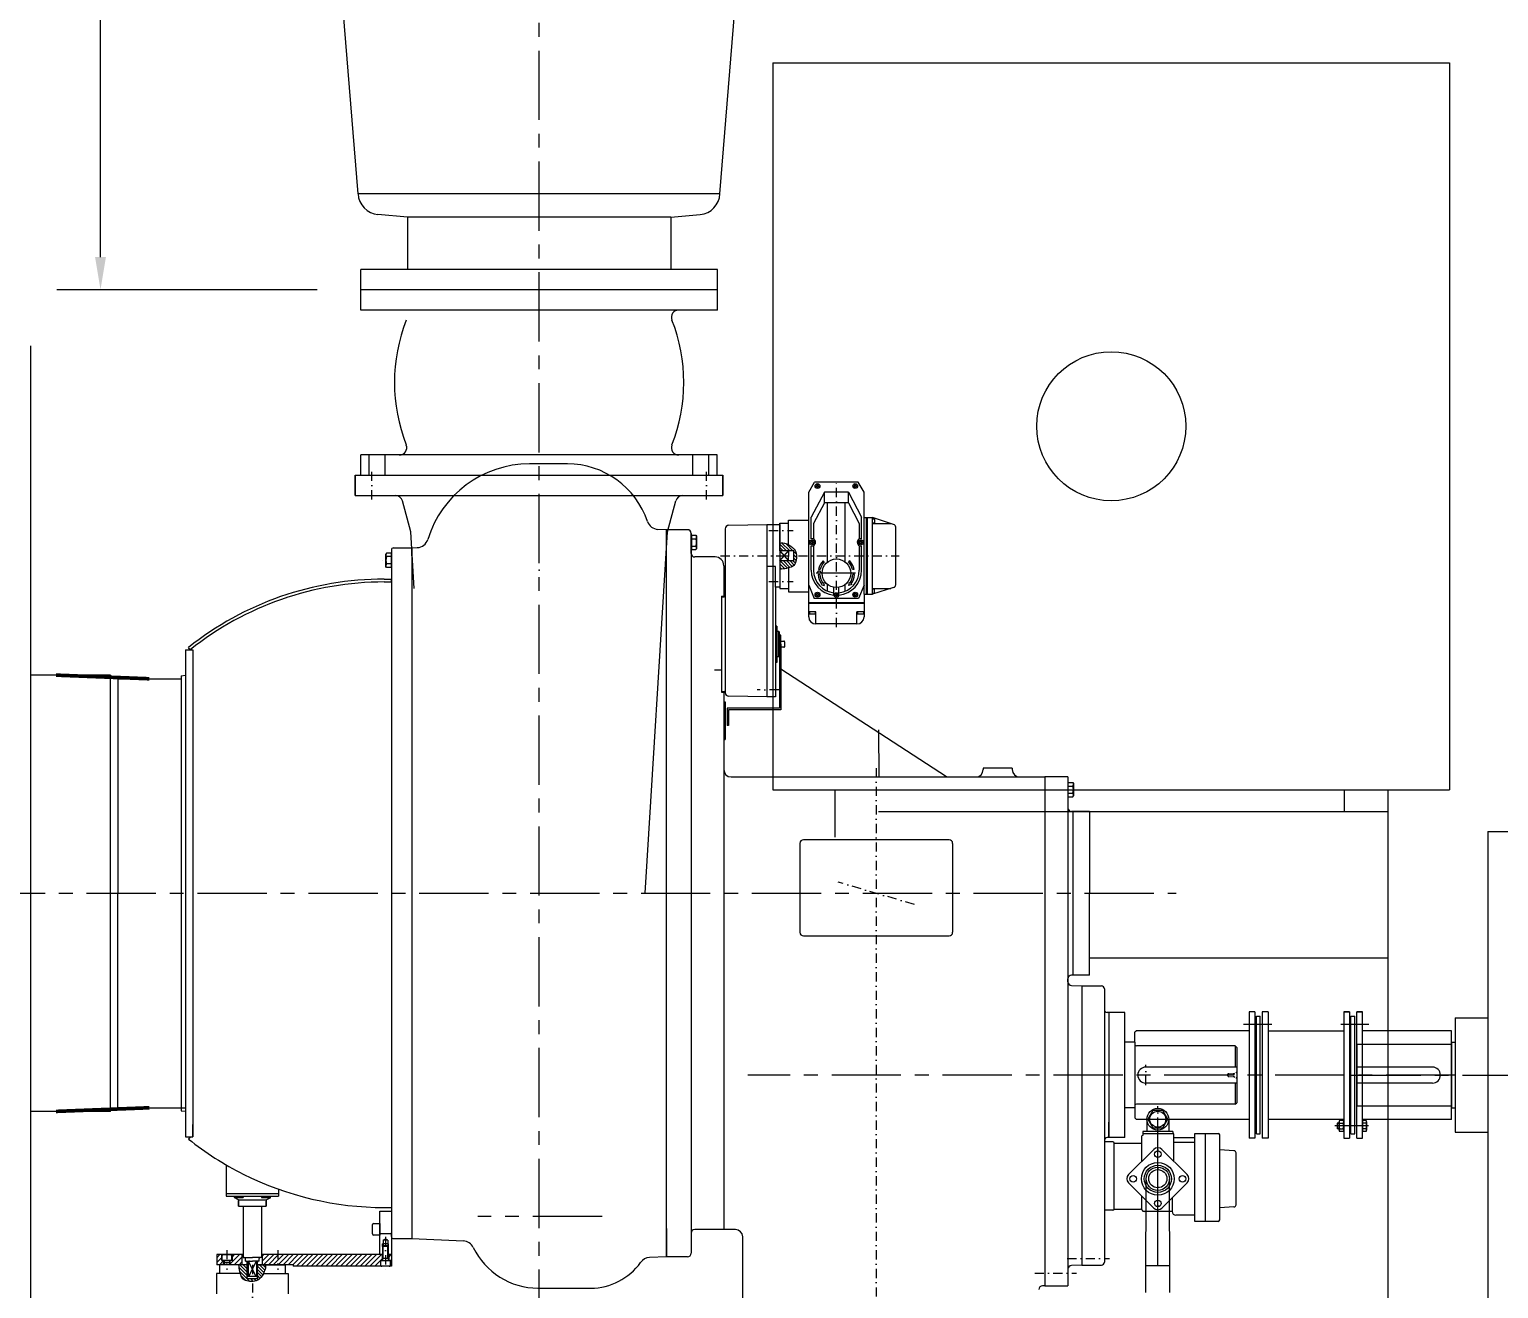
# Model space of a CAD drawing. Header units: inches. Extents: x 0 to 26418, y 0 to 20128.
# Drawn here: x 20084 to 22103, y 10540 to 12272 of the extents above; entities that cross this region are included whole.
import ezdxf

# ---------------------------------------------------------------- set-up
doc = ezdxf.new("R2010")
doc.units = ezdxf.units.IN
doc.header["$MEASUREMENT"] = 0
for name, pattern in [('ACAD_ISO04W100', [30, 24, -3, 0, -3]), ('CENTER', [50.8, 31.75, -6.35, 6.35, -6.35]), ('DASHDOT', [25.4, 12.7, -6.35, 0, -6.35]), ('虚线', [2, 1, -1])]:
    doc.linetypes.add(name, pattern=pattern)
doc.layers.get('Defpoints').update_dxf_attribs({"lineweight": 5})
for name, color, linetype, lineweight in [('CAXA0', 7, 'Continuous', 5), ('CAXA1', 5, 'CENTER', 5), ('CAXA细实线层', 7, 'Continuous', 5), ('EB0_1', 7, 'Continuous', 5), ('白色粗实线', 7, 'Continuous', 5), ('细实线层', 7, 'Continuous', 5)]:
    doc.layers.add(name, color=color, linetype=linetype, lineweight=lineweight)
doc.styles.add('Roman', font='arial.ttf')
doc.styles.get("Standard").update_dxf_attribs({"font": 'arial.ttf'})
doc.dimstyles.new('ISO-25', dxfattribs={"dimscale": 30, "dimtxt": 1.5, "dimasz": 1.5, "dimexe": 2, "dimexo": 2, "dimtad": 1, "dimtih": 1, "dimtoh": 1, "dimdec": 1, "dimlfac": 0.03937, "dimdsep": 46, "dimtxsty": 'Standard', "dimcen": 2.5, "dimclrd": 7, "dimclre": 7, "dimclrt": 7, "dimadec": 0, "dimazin": 0, "dimtfac": 1, "dimtdec": 1, "dimtmove": 0, "dimatfit": 3, "dimfxl": 1, "dimlwd": 5, "dimlwe": 5, "dimarcsym": 0})
pattern_1 = [(135, (-165133.6263, 84998.6637), (-2.24506403, -2.24506403), [])]

# ---------------------------------------------------------------- blocks, each defined once
blk = doc.blocks.new('*D36')
at = {"color": 7, "linetype": 'Continuous', "lineweight": 5, "transparency": 16777216}
for p, q in [((20334.4, 13564.1), (20121.6, 13564.1)), ((20181.6, 13519.1), (20181.6, 12915.4)), ((20181.6, 11959.1), (20181.6, 12712.9)), ((20479.4, 11914.1), (20121.6, 11914.1))]:
    blk.add_line(p, q, dxfattribs=at)
at = {"color": 7, "transparency": 16777216}
for points in [[(20174.1, 13519.1), (20189.1, 13519.1), (20181.6, 13564.1)], [(20174.1, 11959.1), (20189.1, 11959.1), (20181.6, 11914.1)]]:
    blk.add_solid(points, dxfattribs=at)
at = {"layer": 'Defpoints', "color": 0, "transparency": 16777216}
for p in [(20394.4, 13564.1), (20181.6, 11914.1), (20539.4, 11914.1)]:
    blk.add_point(p, dxfattribs=at)
at = {"color": 7, "lineweight": 5, "transparency": 16777216, "insert": (20181.6, 12814.1), "char_height": 165, "attachment_point": 5, "style": 'Roman'}
blk.add_mtext('F', dxfattribs=at)

msp = doc.modelspace()

# ---------------------------------------------------------------- hatches: boundary and pattern name
at = {"lineweight": 5, "ltscale": 2}
h = msp.add_hatch(dxfattribs=at)
h.set_pattern_fill('ANSI31', angle=90, style=0)
h.set_pattern_definition(pattern_1)
edge = h.paths.add_edge_path()
edge.add_line((21115.35, 11555.14), (21115.35, 11565.75))
edge.add_spline(control_points=[(21115.36, 11565.75), (21119.19, 11567.71), (21135.54, 11561.09), (21138.25, 11551.41), (21138.34, 11548.14)], knot_values=[3.6308957, 3.6308957, 3.6308957, 3.6308957, 20.6769473, 29.3984587, 29.3984587, 29.3984587, 29.3984587], degree=3, periodic=0)
edge.add_line((21138.34, 11548.14), (21134.36, 11548.14))
edge.add_line((21134.36, 11548.14), (21134.36, 11555.14))
edge.add_line((21134.36, 11555.14), (21115.35, 11555.14))
edge = h.paths.add_edge_path()
edge.add_line((21127.35, 11541.14), (21134.36, 11541.14))
edge.add_line((21134.36, 11541.14), (21134.36, 11548.14))
edge.add_line((21134.36, 11548.14), (21138.34, 11548.14))
edge.add_spline(control_points=[(21138.34, 11548.14), (21138.4, 11545.55), (21137.43, 11540.08), (21134.61, 11532.35), (21120.76, 11530.2), (21115.36, 11529.58)], knot_values=[29.3984587, 29.3984587, 29.3984587, 29.3984587, 36.2964937, 44.020634, 53.7417348, 53.7417348, 53.7417348, 53.7417348], degree=3, periodic=0)
edge.add_line((21115.35, 11529.58), (21115.35, 11540.59))
edge.add_line((21115.35, 11540.59), (21115.35, 11541.14))
edge.add_line((21115.35, 11541.14), (21127.35, 11541.14))
edge.add_line((21127.35, 11541.14), (21127.35, 11541.14))
at = {"lineweight": 5}
h = msp.add_hatch(dxfattribs=at)
h.set_pattern_fill('ANSI31', scale=1.5, angle=90, style=0)
h.set_pattern_definition([(45, (59846.2498, 2348.765), (3.36759605, -3.36759605), [])])
h.paths.add_polyline_path([(20580.36, 10579.14), (20580.86, 10579.14), (20580.86, 10571.14), (20580.36, 10571.14)], flags=16)
h.paths.add_polyline_path([(20565.86, 10579.14), (20566.36, 10579.14), (20566.36, 10571.14), (20565.86, 10571.14)], flags=16)
h.paths.add_polyline_path([(20359.86, 10579.14), (20362.36, 10579.14), (20362.36, 10587.14), (20376.36, 10587.14), (20376.36, 10573.14), (20359.86, 10573.14)])
h.paths.add_polyline_path([(20425.36, 10587.14), (20568.85, 10587.14), (20568.85, 10579.14), (20565.86, 10579.14), (20565.86, 10571.14), (20446.36, 10571.14), (20446.36, 10573.14), (20425.36, 10573.14)])
h.paths.add_polyline_path([(20404.36, 10587.14), (20425.36, 10587.14), (20425.36, 10573.14), (20404.36, 10573.14)])
h.paths.add_polyline_path([(20577.86, 10587.14), (20581.36, 10587.14), (20581.36, 10571.14), (20580.86, 10571.14), (20580.86, 10579.14), (20577.86, 10579.14)])
h.paths.add_polyline_path([(20341.36, 10573.14), (20341.36, 10587.14), (20348.36, 10587.14), (20348.36, 10579.14), (20350.86, 10579.14), (20350.86, 10573.14)])
at = {"lineweight": 5, "ltscale": 2}
h = msp.add_hatch(dxfattribs=at)
h.set_pattern_fill('ANSI31', angle=90, style=0)
h.set_pattern_definition(pattern_1)
edge = h.paths.add_edge_path()
edge.add_line((20397.36, 10573.14), (20407.97, 10573.14))
edge.add_spline(control_points=[(20407.97, 10573.14), (20409.93, 10569.3), (20403.31, 10552.95), (20393.62, 10550.24), (20390.36, 10550.15)], knot_values=[3.6308957, 3.6308957, 3.6308957, 3.6308957, 20.6769473, 29.3984587, 29.3984587, 29.3984587, 29.3984587], degree=3, periodic=0)
edge.add_line((20390.36, 10550.15), (20390.36, 10554.14))
edge.add_line((20390.36, 10554.14), (20397.36, 10554.14))
edge.add_line((20397.36, 10554.14), (20397.36, 10573.14))
edge = h.paths.add_edge_path()
edge.add_line((20383.36, 10561.14), (20383.36, 10554.14))
edge.add_line((20383.36, 10554.14), (20390.36, 10554.14))
edge.add_line((20390.36, 10554.14), (20390.36, 10550.15))
edge.add_spline(control_points=[(20390.36, 10550.15), (20387.77, 10550.09), (20382.3, 10551.06), (20374.57, 10553.88), (20372.42, 10567.73), (20371.8, 10573.14)], knot_values=[29.3984587, 29.3984587, 29.3984587, 29.3984587, 36.2964937, 44.020634, 53.7417348, 53.7417348, 53.7417348, 53.7417348], degree=3, periodic=0)
edge.add_line((20371.8, 10573.14), (20382.81, 10573.14))
edge.add_line((20382.81, 10573.14), (20383.36, 10573.14))
edge.add_line((20383.36, 10573.14), (20383.36, 10561.14))
edge.add_line((20383.36, 10561.14), (20383.36, 10561.14))

# ---------------------------------------------------------------- linework, layer by layer
at = {"color": 7, "lineweight": 5}
for p, q in [((20535.65, 12046.14), (20425.31, 13414.14)), ((21033.06, 12046.14), (21143.34, 13411.66)), ((21105.88, 12226.44), (22035.88, 12226.44)), ((21105.88, 12226.44), (21105.88, 11226.44)), ((22035.88, 12226.44), (22035.88, 11226.44)), ((21033.05, 12046.14), (20535.65, 12046.14)), ((20603.35, 12014.14), (20563.01, 12017.67)), ((20965.31, 12014.13), (21005.69, 12017.67)), ((20965.35, 12014.14), (20603.35, 12014.14)), ((20603.35, 12014.14), (20603.35, 11942.14)), ((20965.35, 12014.14), (20965.35, 11942.14)), ((20085.36, 11837.14), (20085.35, 11384.15)), ((20550.91, 11659.14), (20550.91, 11687.14)), ((20572.91, 11659.14), (20572.91, 11687.14)), ((20995.8, 11659.12), (20995.8, 11687.12)), ((21017.8, 11659.12), (21017.8, 11687.12)), ((20531.85, 11659.14), (21036.85, 11659.14)), ((20531.85, 11631.14), (20531.85, 11659.14)), ((21036.85, 11631.14), (21036.85, 11659.14)), ((21155.05, 11635.79), (21163.05, 11649.49)), ((21155.05, 11517.84), (21155.05, 11635.79)), ((21176.55, 11635.99), (21158.45, 11601.49)), ((21223.05, 11649.49), (21163.05, 11649.49)), ((21165.15, 11644.69), (21166.65, 11644.69)), ((21165.15, 11644.69), (21165.15, 11643.69)), ((21166.65, 11643.69), (21165.15, 11643.69)), ((21166.65, 11644.69), (21166.65, 11646.19)), ((21166.65, 11646.19), (21167.65, 11646.19)), ((21166.65, 11642.19), (21166.65, 11643.69)), ((21167.65, 11642.19), (21166.65, 11642.19)), ((21167.65, 11646.19), (21167.65, 11644.69)), ((21167.65, 11644.69), (21169.15, 11644.69)), ((21169.15, 11643.69), (21167.65, 11643.69)), ((21167.65, 11643.69), (21167.65, 11642.19)), ((21169.15, 11644.69), (21169.15, 11643.69)), ((21209.55, 11635.99), (21176.55, 11635.99)), ((21176.55, 11620.99), (21176.55, 11635.99)), ((21209.55, 11620.99), (21209.55, 11635.99)), ((21209.55, 11635.99), (21227.65, 11601.49)), ((21216.95, 11643.69), (21216.95, 11644.69)), ((21216.95, 11644.69), (21218.45, 11644.69)), ((21218.45, 11643.69), (21216.95, 11643.69)), ((21218.45, 11644.69), (21218.45, 11646.19)), ((21218.45, 11646.19), (21219.45, 11646.19)), ((21218.45, 11642.19), (21218.45, 11643.69)), ((21219.45, 11642.19), (21218.45, 11642.19)), ((21218.95, 11642.19), (21219.45, 11642.19)), ((21219.45, 11646.19), (21219.45, 11644.69)), ((21219.45, 11644.69), (21220.95, 11644.69)), ((21220.95, 11643.69), (21219.45, 11643.69)), ((21219.45, 11643.69), (21219.45, 11642.19)), ((21220.95, 11644.19), (21220.95, 11644.69)), ((21220.95, 11644.69), (21220.95, 11643.69)), ((21231.05, 11635.79), (21223.05, 11649.49)), ((21231.05, 11600.79), (21231.05, 11635.79)), ((20531.85, 11631.14), (20784.35, 11631.14)), ((20607.93, 11581.14), (20596.52, 11623.72)), ((20784.35, 11631.14), (21036.85, 11631.14)), ((20960.78, 11581.14), (20972.19, 11623.72)), ((21176.55, 11620.99), (21161.6, 11592.49)), ((21209.55, 11620.99), (21176.55, 11620.99)), ((21181.05, 11539.91), (21181.05, 11620.99)), ((21205.05, 11539.91), (21205.05, 11620.99)), ((21209.55, 11620.99), (21224.51, 11592.49)), ((21115.35, 11555.14), (21115.35, 11593.14)), ((21115.35, 11593.14), (21127.35, 11593.14)), ((21127.35, 11597.39), (21155.05, 11597.39)), ((21127.35, 11563.33), (21127.35, 11597.39)), ((21158.45, 11571.7), (21158.45, 11601.49)), ((21161.6, 11592.49), (21161.6, 11571.25)), ((21224.51, 11592.49), (21224.51, 11571.25)), ((21227.65, 11571.7), (21227.65, 11601.49)), ((21231.05, 11600.79), (21242.65, 11600.79)), ((21231.05, 11495.49), (21231.05, 11600.79)), ((21234.65, 11495.49), (21234.65, 11600.79)), ((21235.65, 11495.49), (21235.65, 11600.79)), ((21242.65, 11495.49), (21242.65, 11600.79)), ((21271.77, 11591.52), (21242.65, 11600.79)), ((21242.65, 11599.27), (21245.65, 11599.27)), ((21242.65, 11593.38), (21245.65, 11593.38)), ((21242.65, 11592.79), (21267.8, 11592.79)), ((21245.65, 11599.27), (21245.65, 11593.38)), ((20612.7, 11503.13), (20607.93, 11581.14)), ((20930.38, 11084.14), (20960.78, 11581.14)), ((20988.35, 11584.14), (20959.35, 11584.14)), ((20959.35, 11584.14), (20959.35, 11572.64)), ((20959.35, 10584.14), (20959.35, 11584.14)), ((20993.35, 11551.64), (20993.35, 11579.14)), ((20993.35, 11579.14), (20993.35, 10589.14)), ((20993.35, 11574.87), (20993.95, 11574.87)), ((20993.35, 11574.87), (20993.35, 11558.4)), ((20993.95, 11576.56), (21000.09, 11576.56)), ((20993.95, 11576.56), (20993.95, 11556.71)), ((20993.95, 11571.6), (21000.09, 11571.6)), ((21000.09, 11576.56), (21000.85, 11575.23)), ((21000.85, 11575.23), (21000.85, 11558.04)), ((21274.55, 11508.56), (21274.55, 11587.71)), ((20574.62, 11552.06), (20573.85, 11550.73)), ((20581.35, 11552.06), (20574.62, 11552.06)), ((20581.35, 11556.14), (20581.36, 10617.14)), ((20581.35, 11532.21), (20581.35, 11552.06)), ((20584.35, 11559.14), (20609.35, 11559.14)), ((20609.35, 11559.14), (20617, 11559.47)), ((20609.35, 11548.14), (20609.35, 11559.14)), ((20609.35, 11559.14), (20609.35, 10609.14)), ((20993.35, 11558.4), (20993.95, 11558.4)), ((20993.95, 11561.67), (21000.09, 11561.67)), ((20993.95, 11556.71), (21000.09, 11556.71)), ((21000.09, 11556.71), (21000.85, 11558.04)), ((21134.36, 11555.14), (21115.35, 11555.14)), ((21134.36, 11541.14), (21134.36, 11555.14)), ((21157.35, 11567.29), (21158.85, 11567.29)), ((21157.35, 11567.29), (21157.35, 11566.29)), ((21158.85, 11566.29), (21157.35, 11566.29)), ((21158.45, 11528.59), (21158.45, 11561.87)), ((21158.85, 11567.29), (21158.85, 11568.79)), ((21158.85, 11568.79), (21159.85, 11568.79)), ((21158.85, 11564.79), (21158.85, 11566.29)), ((21159.85, 11564.79), (21158.85, 11564.79)), ((21159.85, 11568.79), (21159.85, 11567.29)), ((21159.85, 11567.29), (21161.35, 11567.29)), ((21161.35, 11566.29), (21159.85, 11566.29)), ((21159.85, 11566.29), (21159.85, 11564.79)), ((21161.35, 11567.29), (21161.35, 11566.29)), ((21161.6, 11562.32), (21161.6, 11528.59)), ((21224.51, 11562.32), (21224.5, 11528.59)), ((21224.75, 11567.29), (21226.25, 11567.29)), ((21224.75, 11567.29), (21224.75, 11566.29)), ((21226.25, 11566.29), (21224.75, 11566.29)), ((21226.25, 11567.29), (21226.25, 11568.79)), ((21226.25, 11568.79), (21227.25, 11568.79)), ((21226.25, 11564.79), (21226.25, 11566.29)), ((21227.25, 11564.79), (21226.25, 11564.79)), ((21227.25, 11568.79), (21227.25, 11567.29)), ((21227.25, 11567.29), (21228.75, 11567.29)), ((21228.75, 11566.29), (21227.25, 11566.29)), ((21227.25, 11566.29), (21227.25, 11564.79)), ((21227.65, 11528.59), (21227.65, 11561.87)), ((21228.75, 11567.29), (21228.75, 11566.29)), ((20568.85, 11542.14), (20568.85, 11542.14)), ((20573.85, 11533.54), (20573.85, 11550.73)), ((20574.62, 11532.21), (20573.85, 11533.54)), ((20581.35, 11547.1), (20574.62, 11547.1)), ((20581.35, 11537.17), (20574.62, 11537.17)), ((20581.35, 11532.21), (20574.62, 11532.21)), ((20581.35, 11542.14), (20581.35, 11542.14)), ((20581.35, 11542.14), (20581.35, 11542.14)), ((20581.35, 11542.14), (20581.35, 11542.14)), ((20581.35, 11542.14), (20581.35, 11542.14)), ((20581.35, 11542.14), (20581.35, 11542.14)), ((20581.35, 11542.14), (20581.35, 11542.14)), ((21026.35, 11546.64), (20998.35, 11546.64)), ((21038.35, 11534.64), (21038.35, 11491.64)), ((21134.36, 11541.14), (21115.35, 11541.14)), ((21115.35, 11540.59), (21115.35, 11503.14)), ((21127.35, 11531.7), (21127.35, 11498.89)), ((21129.35, 11541.12), (21129.35, 11541.14)), ((21174.76, 11541.35), (21176.39, 11539.94)), ((21211.35, 11541.35), (21209.72, 11539.94)), ((20571.71, 11516.26), (20581.36, 11516.26)), ((20571.71, 11512.26), (20581.36, 11512.26)), ((20581.36, 11512.26), (20581.36, 11516.26)), ((20581.36, 11512.26), (20581.36, 11516.26)), ((21155.05, 11464.19), (21155.05, 11517.84)), ((21219.55, 11524.29), (21165.17, 11524.29)), ((21168.1, 11522.43), (21170.27, 11522.43)), ((21168.53, 11529.25), (21170.74, 11529.25)), ((21174.56, 11510.84), (21175.46, 11511.51)), ((21175.46, 11511.51), (21176.23, 11507.25)), ((21210.65, 11511.51), (21209.88, 11507.25)), ((21211.55, 11510.84), (21210.65, 11511.51)), ((21217.58, 11529.25), (21215.37, 11529.25)), ((21218.01, 11522.43), (21215.84, 11522.43)), ((21115.35, 11503.14), (21127.35, 11503.14)), ((21127.35, 11498.89), (21155.05, 11498.89)), ((21155.05, 11507.99), (21162.55, 11489.49)), ((21165.15, 11495.29), (21166.65, 11495.29)), ((21165.15, 11495.29), (21165.15, 11494.29)), ((21166.65, 11494.29), (21165.15, 11494.29)), ((21166.65, 11495.29), (21166.65, 11496.79)), ((21166.65, 11496.79), (21167.65, 11496.79)), ((21166.65, 11492.79), (21166.65, 11494.29)), ((21167.65, 11492.79), (21166.65, 11492.79)), ((21167.65, 11496.79), (21167.65, 11495.29)), ((21167.65, 11495.29), (21169.15, 11495.29)), ((21169.15, 11494.29), (21167.65, 11494.29)), ((21167.65, 11494.29), (21167.65, 11492.79)), ((21169.15, 11495.29), (21169.15, 11494.29)), ((21172.82, 11509.57), (21171.91, 11508.91)), ((21171.91, 11508.91), (21176.23, 11507.25)), ((21181.05, 11499.52), (21181.05, 11508.66)), ((21189.76, 11494.14), (21189.76, 11504.86)), ((21191.05, 11494.73), (21192.55, 11494.73)), ((21191.05, 11494.73), (21191.05, 11493.73)), ((21192.55, 11493.73), (21191.05, 11493.73)), ((21192.55, 11494.73), (21192.55, 11496.23)), ((21192.55, 11496.23), (21193.55, 11496.23)), ((21192.55, 11492.23), (21192.55, 11493.73)), ((21193.55, 11492.23), (21192.55, 11492.23)), ((21193.55, 11496.23), (21193.55, 11494.73)), ((21193.55, 11494.73), (21195.05, 11494.73)), ((21195.05, 11493.73), (21193.55, 11493.73)), ((21193.55, 11493.73), (21193.55, 11492.23)), ((21195.05, 11494.73), (21195.05, 11493.73)), ((21196.35, 11494.14), (21196.35, 11504.86)), ((21205.05, 11499.52), (21205.05, 11508.66)), ((21214.2, 11508.91), (21209.88, 11507.25)), ((21213.29, 11509.57), (21214.2, 11508.91)), ((21216.95, 11495.29), (21218.45, 11495.29)), ((21216.95, 11495.29), (21216.95, 11494.29)), ((21218.45, 11494.29), (21216.95, 11494.29)), ((21218.45, 11495.29), (21218.45, 11496.79)), ((21218.45, 11496.79), (21219.45, 11496.79)), ((21218.45, 11492.79), (21218.45, 11494.29)), ((21219.45, 11492.79), (21218.45, 11492.79)), ((21219.45, 11496.79), (21219.45, 11495.29)), ((21219.45, 11495.29), (21220.95, 11495.29)), ((21220.95, 11494.29), (21219.45, 11494.29)), ((21219.45, 11494.29), (21219.45, 11492.79)), ((21220.95, 11495.29), (21220.95, 11494.29)), ((21231.05, 11507.99), (21223.55, 11489.49)), ((21231.05, 11495.49), (21242.65, 11495.49)), ((21231.05, 11495.49), (21231.05, 11464.19)), ((21271.77, 11504.75), (21242.65, 11495.49)), ((21242.65, 11503.49), (21267.8, 11503.49)), ((21242.65, 11502.89), (21245.65, 11502.89)), ((21242.65, 11497), (21245.65, 11497)), ((21245.65, 11497), (21245.65, 11502.89)), ((21231.05, 11483.49), (21155.05, 11483.49)), ((21231.05, 11482.49), (21155.05, 11482.49)), ((21164.75, 11470.99), (21155.05, 11470.99)), ((21155.9, 11470.99), (21155.9, 11467.99)), ((21223.55, 11489.49), (21162.55, 11489.49)), ((21163.9, 11470.99), (21163.9, 11467.99)), ((21164.75, 11454.49), (21164.75, 11470.99)), ((21221.35, 11454.49), (21221.35, 11470.99)), ((21231.05, 11470.99), (21221.35, 11470.99)), ((21222.2, 11470.99), (21222.2, 11467.99)), ((21230.2, 11470.99), (21230.2, 11467.99)), ((21163.9, 11467.99), (21155.9, 11467.99)), ((21221.35, 11454.49), (21164.75, 11454.49)), ((21230.2, 11467.99), (21222.2, 11467.99)), ((20298.36, 11419.14), (20298.36, 10749.14)), ((20298.36, 11419.14), (20308.36, 11419.14)), ((20305, 11419.14), (20302.51, 11422.26)), ((20308.36, 11419.14), (20308.36, 10749.14)), ((21344.35, 11244.14), (21116.85, 11392.5)), ((20085.35, 11384.15), (20085.36, 10331.14)), ((20195.36, 11384.13), (20085.35, 11384.15)), ((20195.36, 10784.14), (20195.36, 11384.14)), ((20205.36, 11379.14), (20205.36, 11084.14)), ((20205.36, 11379.14), (20292.36, 11379.14)), ((20292.36, 11383.14), (20298.36, 11383.93)), ((20292.36, 11383.14), (20292.36, 10785.14)), ((21038.35, 11361.64), (21038.35, 10621.64)), ((21250.88, 11309.14), (21251.27, 11244.14)), ((21434.85, 11256.14), (21394.85, 11256.14)), ((21394.85, 11256.14), (21394.85, 11254.14)), ((21434.85, 11256.14), (21434.85, 11254.14)), ((21048.35, 11244.14), (21479.35, 11244.14)), ((21479.35, 11244.14), (21479.35, 10544.14)), ((21511.35, 11244.14), (21479.35, 11244.14)), ((21511.35, 11244.14), (21511.35, 10567.09)), ((21511.35, 11236.56), (21518.09, 11236.56)), ((21511.35, 11236.56), (21511.35, 11216.71)), ((21511.35, 11231.6), (21518.09, 11231.6)), ((21518.09, 11236.56), (21518.85, 11235.23)), ((21518.85, 11235.23), (21518.85, 11218.04)), ((21105.88, 11226.44), (22035.88, 11226.44)), ((21190.88, 11226.44), (21190.88, 11161.44)), ((21511.35, 11226.64), (21511.35, 11226.64)), ((21511.35, 11226.64), (21511.35, 11226.64)), ((21511.35, 11226.64), (21511.35, 11226.64)), ((21511.35, 11221.67), (21518.09, 11221.67)), ((21511.35, 11216.71), (21518.09, 11216.71)), ((21518.09, 11216.71), (21518.85, 11218.04)), ((21890.88, 11226.44), (21890.88, 11196.44)), ((21950.88, 11226.44), (21950.88, 11196.44)), ((21251.06, 11196.44), (21950.88, 11196.44)), ((21517.85, 11196.64), (21516.35, 11196.64)), ((21517.85, 11196.64), (21517.85, 11030.17)), ((21540.85, 11196.64), (21517.85, 11196.64)), ((21517.85, 11196.64), (21517.85, 10971.64)), ((21540.85, 11196.64), (21540.85, 11084.14)), ((21890.88, 11196.44), (21950.88, 11196.44)), ((21950.88, 11196.44), (21950.88, 10394.14)), ((22088.35, 11169.14), (22088.35, 10499.14)), ((22088.35, 11169.14), (22152.35, 11169.14)), ((21142.85, 11152.76), (21142.85, 11030.44)), ((21347.85, 11157.76), (21147.85, 11157.76)), ((21352.85, 11152.76), (21352.85, 11030.44)), ((20205.36, 10789.14), (20205.36, 11084.14)), ((21540.85, 10971.64), (21540.85, 11084.14)), ((21147.85, 11025.44), (21148.65, 11025.44)), ((21148.65, 11025.44), (21347.85, 11025.44)), ((21540.85, 10995.44), (21950.88, 10995.44)), ((21511.35, 10962.38), (21511.35, 10966.64)), ((21517.85, 10971.64), (21516.35, 10971.64)), ((21540.85, 10971.64), (21517.85, 10971.64)), ((21516.09, 10957.38), (21530.35, 10956.64)), ((21530.35, 10956.64), (21557.35, 10956.64)), ((21530.35, 10956.64), (21530.35, 10572.83)), ((21561.35, 10952.64), (21561.35, 10742.33)), ((21567.35, 10920.14), (21565.35, 10920.14)), ((21589.35, 10920.14), (21567.35, 10920.14)), ((21567.35, 10920.14), (21567.35, 10748.14)), ((21589.35, 10748.14), (21589.35, 10920.14)), ((22043.35, 10912.67), (22088.35, 10912.67)), ((22043.35, 10912.67), (22043.35, 10755.6)), ((21603.35, 10879.14), (21589.35, 10879.14)), ((21603.35, 10879.14), (21589.35, 10879.14)), ((21603.35, 10879.14), (21603.35, 10789.14)), ((21603.35, 10879.14), (21603.35, 10789.14)), ((21741.35, 10874.14), (21605.35, 10874.14)), ((21741.35, 10874.14), (21605.35, 10874.14)), ((21741.35, 10874.14), (21743.35, 10872.14)), ((21741.35, 10874.14), (21741.35, 10845.14)), ((21741.35, 10874.14), (21743.35, 10872.14)), ((21741.35, 10874.14), (21741.35, 10845.14)), ((21743.35, 10872.14), (21743.35, 10796.14)), ((21743.35, 10872.14), (21743.35, 10796.14)), ((21908.35, 10876.64), (21908.35, 10791.64)), ((21908.35, 10876.64), (22038.35, 10876.64)), ((22038.35, 10879.14), (22038.35, 10789.14)), ((22038.35, 10879.14), (22043.35, 10879.14)), ((21743.35, 10845.14), (21618.35, 10845.14)), ((21743.35, 10845.14), (21628.35, 10845.14)), ((22012.35, 10845.14), (21908.35, 10845.14)), ((21743.35, 10823.14), (21618.35, 10823.14)), ((21743.35, 10823.14), (21627.7, 10823.14)), ((21741.35, 10823.14), (21741.35, 10794.14)), ((21741.35, 10823.14), (21741.35, 10794.14)), ((22012.35, 10823.14), (21908.35, 10823.14)), ((20195.36, 10784.14), (20085.35, 10784.16)), ((20205.36, 10789.14), (20298.36, 10789.14)), ((20292.36, 10785.14), (20298.36, 10784.35)), ((21603.35, 10789.14), (21589.35, 10789.14)), ((21603.35, 10789.14), (21589.35, 10789.14)), ((21741.35, 10794.14), (21605.35, 10794.14)), ((21741.35, 10794.14), (21605.35, 10794.14)), ((21627.93, 10785.33), (21621, 10773.33)), ((21641.78, 10785.33), (21627.93, 10785.33)), ((21648.71, 10773.33), (21641.78, 10785.33)), ((21741.35, 10794.14), (21743.35, 10796.14)), ((21741.35, 10794.14), (21743.35, 10796.14)), ((21908.35, 10791.64), (22038.35, 10791.64)), ((22038.35, 10789.14), (22043.35, 10789.14)), ((20308.36, 10757.14), (20308.36, 10766.14)), ((20308.36, 10757.14), (20308.36, 10766.14)), ((20308.36, 10749.14), (20308.36, 10766.14)), ((21567.35, 10748.14), (21567.35, 10769.14)), ((21619.85, 10773.33), (21619.85, 10756.34)), ((21621, 10773.33), (21627.93, 10761.33)), ((21641.78, 10761.33), (21648.71, 10773.33)), ((21649.85, 10773.33), (21649.85, 10756.34)), ((20298.36, 10749.14), (20308.36, 10749.14)), ((20305, 10749.14), (20302.51, 10746.01)), ((21561.35, 10744.14), (21561.35, 10742.33)), ((21567.35, 10748.14), (21565.35, 10748.14)), ((21589.35, 10748.14), (21567.35, 10748.14)), ((21612.87, 10715.51), (21612.87, 10750.62)), ((21655.28, 10756.34), (21614.43, 10756.34)), ((21614.43, 10756.34), (21614.43, 10751.19)), ((21656.84, 10753.33), (21614.43, 10753.33)), ((21627.93, 10761.33), (21641.78, 10761.33)), ((21634.85, 10571.85), (21634.85, 10762.76)), ((21655.28, 10756.34), (21655.28, 10753.33)), ((21656.84, 10715.51), (21656.84, 10753.33)), ((21656.84, 10748.04), (21685.92, 10748.04)), ((21685.92, 10753.93), (21717.92, 10753.93)), ((21685.92, 10632.83), (21685.92, 10753.93)), ((21700.36, 10632.83), (21700.36, 10753.93)), ((21719.92, 10634.83), (21719.92, 10751.93)), ((22043.35, 10755.6), (22088.35, 10755.6)), ((21561.35, 10742.33), (21561.35, 10576.83)), ((21572.85, 10742.33), (21561.35, 10742.33)), ((21574.85, 10650.33), (21574.85, 10740.33)), ((21574.85, 10740.33), (21612.87, 10740.33)), ((21594.55, 10697.19), (21629.2, 10731.84)), ((21640.51, 10731.84), (21675.16, 10697.19)), ((21685.92, 10741.29), (21656.84, 10741.29)), ((21739.56, 10730.12), (21719.92, 10731.45)), ((21742.35, 10655.74), (21742.35, 10727.13)), ((20354.36, 10710.6), (20354.36, 10669.64)), ((21629.2, 10651.23), (21594.55, 10685.88)), ((21640.51, 10651.23), (21675.16, 10685.88)), ((20365.1, 10665.64), (20377.85, 10665.64)), ((20371.35, 10662.64), (20365.1, 10665.64)), ((20371.35, 10662.64), (20371.35, 10653.64)), ((20371.35, 10662.64), (20409.36, 10662.64)), ((20377.84, 10667.64), (20377.84, 10665.64)), ((20402.86, 10667.64), (20402.86, 10665.64)), ((20402.86, 10665.64), (20415.61, 10665.64)), ((20409.36, 10662.64), (20415.61, 10665.64)), ((20409.36, 10662.64), (20409.36, 10653.64)), ((20426.36, 10677.17), (20426.36, 10669.64)), ((21612.87, 10649.43), (21612.87, 10667.56)), ((21654.67, 10665.38), (21654.67, 10646.43)), ((20371.35, 10653.64), (20409.36, 10653.64)), ((20377.85, 10653.64), (20377.86, 10583.14)), ((20402.86, 10653.64), (20402.86, 10583.14)), ((20565.36, 10587.14), (20565.36, 10647.14)), ((20565.36, 10647.14), (20581.36, 10647.14)), ((20571.71, 10652.01), (20581.36, 10652.01)), ((20581.36, 10656.01), (20581.36, 10652.01)), ((21572.85, 10648.33), (21561.35, 10648.33)), ((21574.85, 10649.83), (21610.46, 10649.83)), ((21654.67, 10646.43), (21615.87, 10646.43)), ((21739.56, 10652.74), (21719.92, 10651.42)), ((20555.36, 10615.74), (20555.36, 10628.54)), ((20556.96, 10630.14), (20565.36, 10630.14)), ((20565.36, 10630.14), (20565.36, 10614.14)), ((20959.35, 10584.14), (20959.35, 10623.14)), ((20959.35, 10623.14), (20959.35, 10584.14)), ((21685.92, 10641.43), (21659.67, 10641.43)), ((21700.36, 10632.83), (21685.92, 10632.83)), ((21717.92, 10632.83), (21700.36, 10632.83)), ((20565.36, 10614.14), (20556.96, 10614.14)), ((20565.36, 10616.14), (20581.36, 10616.14)), ((20577.36, 10602.14), (20569.36, 10602.14)), ((20570.16, 10607.14), (20573.36, 10608.98)), ((20576.56, 10607.14), (20570.16, 10607.14)), ((20570.16, 10607.14), (20570.16, 10599.14)), ((20576.56, 10607.14), (20573.36, 10608.98)), ((20576.56, 10607.14), (20576.56, 10599.14)), ((20581.35, 10612.14), (20581.35, 10617.14)), ((20581.36, 10617.14), (20581.36, 10587.14)), ((20584.35, 10609.14), (20609.35, 10609.14)), ((20609.35, 10609.14), (20680.32, 10606.04)), ((21054.35, 10621.64), (20998.35, 10621.64)), ((21064.35, 10494.14), (21064.35, 10611.64)), ((20377.85, 10587.14), (20341.36, 10587.14)), ((20341.36, 10587.14), (20341.36, 10573.14)), ((20348.36, 10579.14), (20348.36, 10587.14)), ((20348.86, 10579.14), (20348.86, 10585.86)), ((20350.14, 10587.14), (20360.58, 10587.14)), ((20361.86, 10585.86), (20361.86, 10579.14)), ((20362.36, 10587.14), (20362.36, 10579.14)), ((20376.36, 10573.14), (20376.36, 10587.14)), ((20377.86, 10583.14), (20390.36, 10583.14)), ((20402.86, 10583.14), (20390.36, 10583.14)), ((20569.36, 10587.14), (20402.86, 10587.14)), ((20404.36, 10573.14), (20404.36, 10587.14)), ((20568.85, 10587.14), (20568.85, 10579.14)), ((20570.16, 10599.14), (20569.36, 10598.34)), ((20569.36, 10598.34), (20569.36, 10579.14)), ((20577.36, 10598.34), (20569.36, 10598.34)), ((20569.36, 10598.34), (20569.36, 10598.34)), ((20576.56, 10599.14), (20570.16, 10599.14)), ((20576.56, 10599.14), (20577.36, 10598.34)), ((20577.36, 10579.14), (20577.36, 10598.34)), ((20581.36, 10587.14), (20577.36, 10587.14)), ((20577.86, 10587.14), (20577.86, 10579.14)), ((20581.36, 10587.14), (20581.36, 10571.14)), ((20988.35, 10584.14), (20959.35, 10584.14)), ((21530.35, 10592.83), (21530.35, 10572.83)), ((20383.36, 10573.14), (20341.36, 10573.14)), ((20382.81, 10573.14), (20345.36, 10573.14)), ((20345.36, 10573.14), (20345.36, 10561.14)), ((20362.36, 10579.14), (20348.36, 10579.14)), ((20350.86, 10573.14), (20350.86, 10579.14)), ((20351.36, 10579.14), (20351.36, 10573.14)), ((20359.36, 10573.14), (20359.36, 10579.14)), ((20359.86, 10573.14), (20359.86, 10579.14)), ((20380.86, 10578.14), (20380.86, 10581.64)), ((20380.86, 10578.14), (20390.36, 10578.14)), ((20383.36, 10558.14), (20383.36, 10576.64)), ((20383.36, 10554.14), (20383.36, 10573.14)), ((20399.86, 10578.14), (20390.36, 10578.14)), ((20397.36, 10558.14), (20397.36, 10576.64)), ((20446.36, 10573.14), (20397.36, 10573.14)), ((20397.36, 10573.14), (20435.36, 10573.14)), ((20397.36, 10554.14), (20397.36, 10573.14)), ((20399.86, 10578.14), (20399.86, 10581.64)), ((20435.36, 10573.14), (20435.36, 10561.14)), ((20446.36, 10573.14), (20446.36, 10571.14)), ((20581.36, 10571.14), (20446.36, 10571.14)), ((20566.36, 10579.14), (20580.36, 10579.14)), ((20566.36, 10579.14), (20566.36, 10571.14)), ((20566.86, 10572.42), (20566.86, 10579.14)), ((20578.58, 10571.14), (20568.14, 10571.14)), ((20579.86, 10579.14), (20579.86, 10572.42)), ((20580.36, 10579.14), (20580.36, 10571.14)), ((21511.35, 10567.09), (21511.35, 10544.14)), ((21530.35, 10572.83), (21516.09, 10572.08)), ((21530.35, 10572.83), (21557.35, 10572.83)), ((20341.11, 10561.14), (20341.11, 10533.44)), ((20373.92, 10561.14), (20341.11, 10561.14)), ((20383.34, 10559.14), (20383.36, 10559.14)), ((20383.34, 10557.14), (20383.36, 10557.14)), ((20383.36, 10558.14), (20384.36, 10557.14)), ((20383.36, 10554.14), (20397.36, 10554.14)), ((20396.36, 10557.14), (20384.36, 10557.14)), ((20397.36, 10558.14), (20396.36, 10557.14)), ((20405.55, 10561.14), (20439.61, 10561.14)), ((20439.61, 10561.14), (20439.61, 10533.44)), ((21479.35, 10544.14), (21476.36, 10544.14)), ((21479.35, 10544.14), (21511.35, 10544.14)), ((20782.85, 10541.12), (20855.35, 10541.12))]:
    msp.add_line(p, q, dxfattribs=at)
at = {"color": 7, "linetype": 'Continuous', "lineweight": 5}
for p, q in [((20539.35, 11659.14), (21029.35, 11659.14)), ((21890.35, 10921.14), (21898.35, 10921.14)), ((21898.35, 10921.14), (21890.35, 10921.14)), ((21900.35, 10915.14), (21905.65, 10915.14)), ((21908.35, 10921.14), (21916.35, 10921.14)), ((21916.35, 10921.14), (21908.35, 10921.14)), ((21605.35, 10895.14), (21603.35, 10893.14)), ((21603.35, 10879.14), (21603.35, 10893.14)), ((21603.35, 10879.14), (21603.35, 10789.14)), ((21603.35, 10789.14), (21603.35, 10775.14)), ((21605.35, 10773.14), (21603.35, 10775.14)), ((21760.35, 10773.14), (21605.35, 10773.14)), ((21881.35, 10768.14), (21881.35, 10760.14)), ((21883.95, 10768.14), (21881.35, 10768.14)), ((21883.95, 10758.51), (21883.95, 10769.77)), ((21889.75, 10771.64), (21884.55, 10771.64)), ((21884.55, 10767.89), (21889.75, 10767.89)), ((21890.35, 10758.51), (21890.35, 10769.77)), ((21916.35, 10771.64), (21916.35, 10756.63)), ((21921.05, 10771.64), (21916.35, 10771.64)), ((21916.35, 10768.14), (21916.35, 10760.14)), ((21921.05, 10767.89), (21916.35, 10767.89)), ((21921.65, 10769.77), (21921.65, 10758.51)), ((21768.35, 10747.14), (21760.35, 10747.14)), ((21770.35, 10753.14), (21775.65, 10753.14)), ((21786.35, 10747.14), (21778.35, 10747.14)), ((21883.95, 10760.14), (21881.35, 10760.14)), ((21884.55, 10760.39), (21889.75, 10760.39)), ((21889.75, 10756.63), (21884.55, 10756.63)), ((21890.35, 10747.14), (21898.35, 10747.14)), ((21908.35, 10747.14), (21916.35, 10747.14)), ((21921.05, 10760.39), (21916.35, 10760.39)), ((21921.05, 10756.63), (21916.35, 10756.63)), ((21651.35, 10571.85), (21618.36, 10571.85)), ((21618.36, 10535.11), (21618.36, 10571.06)), ((21651.36, 10535.11), (21651.36, 10571.85))]:
    msp.add_line(p, q, dxfattribs=at)
at = {"color": 7, "linetype": 'DASHDOT', "lineweight": 5}
for p, q in [((20554.35, 11625.72), (20554.35, 11665.73)), ((21014.35, 11625.72), (21014.35, 11665.73)), ((21193.05, 11450.33), (21193.05, 11653.76)), ((21100.41, 11583.14), (21133.77, 11583.14)), ((21033.76, 11548.14), (21115.35, 11548.14)), ((21115.35, 11548.14), (21152.84, 11548.14)), ((21115.35, 11548.14), (21279.53, 11548.14)), ((21100.41, 11513.14), (21133.77, 11513.14)), ((21113.8, 11364.14), (21084.19, 11364.14)), ((21247.85, 11256.15), (21247.85, 10423.12)), ((21300.37, 11068.81), (21195.34, 11099.45)), ((21300.37, 11068.81), (21195.34, 11099.45)), ((21618.35, 10820.14), (21618.35, 10848.14)), ((21634.85, 10635.66), (21634.85, 10791.52)), ((20573.36, 10611.71), (20573.36, 10565.64)), ((20355.36, 10593.44), (20355.36, 10566.07)), ((20425.36, 10593.44), (20425.36, 10566.07)), ((21510.23, 10581.83), (21568.57, 10581.83)), ((20390.36, 10573.14), (20390.36, 10489.69)), ((20390.36, 10573.14), (20390.36, 10408.96)), ((21465.67, 10561.64), (21522.89, 10561.64))]:
    msp.add_line(p, q, dxfattribs=at)
at = {"color": 7, "linetype": '虚线', "lineweight": 5, "ltscale": 1.5}
for p, q in [((21730.56, 10834.14), (21731.71, 10836.14)), ((21731.71, 10832.14), (21730.56, 10834.14)), ((21731.71, 10832.14), (21731.71, 10836.14)), ((21731.71, 10836.14), (21739.46, 10836.14)), ((21731.71, 10832.14), (21739.46, 10832.14)), ((21739.46, 10836.14), (21743.35, 10838.39)), ((21739.46, 10836.14), (21739.46, 10832.14)), ((21739.46, 10832.14), (21743.35, 10829.89))]:
    msp.add_line(p, q, dxfattribs=at)
at = {"color": 7, "linetype": 'ACAD_ISO04W100', "lineweight": 5, "ltscale": 0.3}
for p, q in [((20371.35, 10653.64), (20371.35, 10662.64)), ((20409.36, 10653.64), (20409.36, 10662.64))]:
    msp.add_line(p, q, dxfattribs=at)
at = {"color": 7, "lineweight": 5, "const_width": 5}
for points in [[(20248.86, 11379.14), (20120.35, 11384.14)], [(20248.86, 10789.14), (20120.35, 10784.13)]]:
    msp.add_lwpolyline(points, dxfattribs=at)
at = {"color": 7, "lineweight": 5}
for centre, radius in [((21570.88, 11726.44), 102.5), ((21167.15, 11644.19), 3.3), ((21218.95, 11644.19), 3.3), ((21159.35, 11566.79), 3.3), ((21226.75, 11566.79), 3.3), ((21193.05, 11524.29), 19.7), ((21169.41, 11525.84), 1.75), ((21167.15, 11494.79), 3.3), ((21193.05, 11494.23), 3.3), ((21218.95, 11494.79), 3.3), ((21634.85, 10773.33), 15), ((21634.85, 10773.33), 11), ((21634.85, 10725.43), 4.5), ((21634.81, 10691.43), 22.5), ((21634.85, 10691.43), 18.6), ((21634.85, 10691.53), 16), ((21634.85, 10691.53), 12.5), ((21600.95, 10691.53), 4.5), ((21668.75, 10691.53), 4.5), ((21634.85, 10657.63), 4.5)]:
    msp.add_circle(centre, radius, dxfattribs=at)
for centre, radius, start, end in [((20565.62, 12047.55), 30, 182.70431, 265), ((21003.08, 12047.55), 30, 275, 357.29569), ((20976.27, 11876.14), 10, 90, 201.51705), ((20819.54, 11786.64), 234.02, 158.48295, 201.51705), ((20749.26, 11786.64), 234.02, 338.48295, 21.51705), ((20592.56, 11696.86), 10, 270.0815, 21.59854), ((20976.15, 11696.86), 10, 158.40146, 269.9185), ((20586.86, 11621.14), 10, 15, 90), ((20981.85, 11621.14), 10, 90, 165), ((21270.55, 11587.71), 4, 0, 72.34988), ((20988.35, 11579.14), 5, 0, 90), ((20999.27, 11586.22), 11, 237.44934, 241.44818), ((20996.46, 11574.08), 4.39, 325.61576, 25.61582), ((20984.43, 11566.64), 16.42, 342.41205, 17.58795), ((21159.35, 11566.79), 5, 259.63024, 100.36976), ((21226.75, 11566.79), 5, 79.63024, 280.36976), ((20578.25, 11549.58), 4.39, 154.38418, 214.38424), ((20584.35, 11556.14), 3, 90, 180), ((20998.35, 11551.64), 5, 180, 270), ((20996.46, 11559.19), 4.39, 334.38418, 34.38424), ((20590.28, 11542.14), 16.42, 162.41205, 197.58795), ((20578.25, 11534.69), 4.39, 145.61576, 205.61582), ((21026.35, 11534.64), 12, 0, 90), ((21193.05, 11524.29), 25.02, 136.99459, 168.55642), ((21193.05, 11524.29), 22.86, 136.78495, 167.45816), ((21193.05, 11524.29), 22.86, 12.54184, 43.21505), ((21193.05, 11524.29), 25.02, 11.44358, 43.00541), ((20571.71, 11083.76), 432.5, 89.99999, 128.49432), ((20571.71, 11083.76), 428.5, 90, 128.4934), ((21193.05, 11528.59), 34.6, 180, 264.52892), ((21193.05, 11528.59), 31.45, 180, 263.97901), ((21193.05, 11524.29), 25.02, 184.25161, 216.0227), ((21193.05, 11524.29), 22.86, 184.65425, 216.0227), ((21193.05, 11528.59), 34.6, 275.47108, 0), ((21193.05, 11528.59), 31.45, 276.02099, 0), ((21193.05, 11524.29), 22.86, 323.9773, 355.34575), ((21193.05, 11524.29), 25.02, 323.9773, 355.74839), ((21270.55, 11508.56), 4, 287.65012, 0), ((21164.75, 11464.19), 9.7, 180, 270), ((21221.35, 11464.19), 9.7, 270, 0), ((21043.35, 11364.14), 5, 210.13698, 233.1301), ((21048.35, 11254.14), 10, 180, 270), ((21384.85, 11254.14), 10, 270, 0), ((21444.85, 11254.14), 10, 180, 270), ((21514.46, 11234.08), 4.39, 325.61576, 25.61582), ((21502.43, 11226.64), 16.42, 342.41205, 17.58795), ((21514.46, 11219.19), 4.39, 334.38418, 34.38424), ((21516.35, 11201.64), 5, 180, 270), ((21147.85, 11152.76), 5, 90, 180), ((21347.85, 11152.76), 5, 0, 90), ((21147.85, 11030.44), 5, 180, 270), ((21347.85, 11030.44), 5, 270, 0), ((21516.35, 10966.64), 5, 90, 180), ((21516.35, 10962.38), 5, 180, 267), ((21557.35, 10952.64), 4, 0, 90), ((21565.35, 10924.14), 4, 180, 270), ((21605.35, 10876.14), 2, 180, 270), ((21618.35, 10834.14), 11, 90, 270), ((22012.35, 10834.14), 11, 270, 90), ((21605.35, 10792.14), 2, 90, 180), ((20571.71, 11084.51), 432.5, 231.50568, 243.37005), ((21565.35, 10744.14), 4, 90, 180), ((21634.85, 10695.33), 59.5, 110.15664, 111.6848), ((21717.92, 10751.93), 2, 0, 90), ((21572.85, 10740.33), 2, 360, 90), ((21634.85, 10726.18), 8, 45, 135), ((21739.35, 10727.13), 3, 0, 86.13391), ((20571.71, 11084.51), 432.5, 243.37005, 270.00001), ((21600.21, 10691.53), 8, 135, 225), ((21669.5, 10691.53), 8, 315, 45), ((21572.85, 10650.33), 2, 270, 0), ((21610.46, 10646.83), 3, 25.67889, 90.00017), ((21615.87, 10649.43), 3, 205.67933, 270), ((21634.85, 10656.88), 8, 225, 315), ((21659.67, 10646.43), 5, 180, 270), ((21739.35, 10655.74), 3, 273.86609, 0), ((20556.96, 10628.54), 1.6, 90, 180), ((21717.92, 10634.83), 2, 270, 0), ((20556.96, 10615.74), 1.6, 180, 270), ((20584.35, 10612.14), 3, 180, 270), ((20679.62, 10590.05), 16, 25.65581, 87.5), ((20998.35, 10616.64), 5, 90, 180), ((21054.35, 10611.64), 10, 0, 90), ((20350.14, 10585.86), 1.28, 90, 180), ((20360.58, 10585.86), 1.28, 0, 90), ((20379.36, 10581.64), 1.5, 359.99992, 89.99992), ((20401.36, 10581.64), 1.5, 90.00008, 180.00008), ((20782.85, 10639.64), 98.52, 205.65581, 270.00003), ((20936.99, 10567.14), 16, 92.5, 144.47939), ((20988.35, 10589.14), 5, 270, 0), ((20381.86, 10576.64), 1.5, 0, 89.99992), ((20398.86, 10576.64), 1.5, 90.00008, 180), ((20568.14, 10572.42), 1.28, 180, 270), ((20578.58, 10572.42), 1.28, 270, 0), ((20855.35, 10625.42), 84.31, 270, 324.4794), ((21516.35, 10567.09), 5, 93, 180), ((21557.35, 10576.83), 4, 270, 0), ((21476.36, 10539.14), 5, 90, 180)]:
    msp.add_arc(centre, radius, start, end, dxfattribs=at)
at = {"color": 7, "linetype": 'Continuous', "lineweight": 5}
for centre, radius, start, end in [((21887.18, 10769.77), 3.23, 144.42999, 215.57001), ((21895.95, 10764.14), 12, 161.77609, 198.22391), ((21887.12, 10769.77), 3.23, 324.42999, 35.57001), ((21878.35, 10764.14), 12, 341.77609, 18.22391), ((21918.43, 10769.77), 3.23, 324.42999, 35.57001), ((21909.65, 10764.14), 12, 341.77609, 18.22391), ((21887.18, 10758.51), 3.23, 144.42999, 215.57001), ((21887.12, 10758.51), 3.23, 324.42999, 35.57001), ((21918.43, 10758.51), 3.23, 324.42999, 35.57001)]:
    msp.add_arc(centre, radius, start, end, dxfattribs=at)
at = {"color": 7, "lineweight": 5}
for points in [[(21115.36, 11565.75), (21119.19, 11567.71), (21139.92, 11559.32), (21138.44, 11542.85), (21134.61, 11532.35), (21120.76, 11530.2), (21115.36, 11529.58)], [(20407.97, 10573.14), (20409.93, 10569.3), (20401.54, 10548.57), (20385.07, 10550.05), (20374.57, 10553.88), (20372.42, 10567.73), (20371.8, 10573.14)]]:
    msp.add_open_spline(points, degree=3, knots=[3.6308957, 3.6308957, 3.6308957, 3.6308957, 20.6769473, 36.2964937, 44.020634, 53.7417348, 53.7417348, 53.7417348, 53.7417348], dxfattribs=at)
at = {"color": 7, "linetype": 'Continuous', "lineweight": 5}
msp.add_point((20784.36, 11528.63), dxfattribs=at)
at = {"layer": 'CAXA0', "color": 7, "linetype": 'Continuous', "lineweight": 5}
for p, q in [((21029.46, 11942.14), (20539.35, 11942.14)), ((20539.46, 11914.14), (20539.46, 11942.14)), ((21029.46, 11914.14), (21029.46, 11942.14)), ((21029.46, 11914.14), (20539.35, 11914.14)), ((20539.51, 11886.14), (20539.51, 11914.14)), ((21029.51, 11886.14), (21029.51, 11914.14)), ((21029.51, 11886.14), (20539.51, 11886.14)), ((21029.3, 11687.14), (20539.3, 11687.14)), ((20539.3, 11659.14), (20539.3, 11687.14)), ((21029.4, 11659.12), (21029.41, 11687.12))]:
    msp.add_line(p, q, dxfattribs=at)
at = {"layer": 'CAXA1', "linetype": 'CENTER', "lineweight": 5, "ltscale": 3}
for p, q in [((20784.35, 10471.31), (20784.35, 13657.58)), ((18486.13, 11084.14), (21659.92, 11084.14)), ((21752.81, 10904.14), (21791.52, 10904.14)), ((21886.49, 10904.14), (21925.08, 10904.14)), ((22043.86, 10834.14), (21071.24, 10834.14)), ((21901.22, 10834.14), (24562.87, 10834.14)), ((21924.65, 10764.14), (21878.35, 10764.14)), ((21924.39, 10764.14), (21878.84, 10764.14)), ((21890.95, 10764.14), (21880.95, 10764.14)), ((20871.08, 10639.63), (20700.04, 10639.63))]:
    msp.add_line(p, q, dxfattribs=at)
at = {"layer": 'CAXA细实线层', "color": 7, "lineweight": 5}
for p, q in [((21760.35, 10921.14), (21760.35, 10747.14)), ((21766.35, 10921.14), (21760.35, 10921.14)), ((21768.35, 10921.14), (21760.35, 10921.14)), ((21768.35, 10921.14), (21768.35, 10747.14)), ((21770.35, 10753.14), (21770.35, 10915.14)), ((21770.35, 10915.14), (21775.65, 10915.14)), ((21775.65, 10753.14), (21775.65, 10915.14)), ((21778.35, 10921.14), (21778.35, 10747.14)), ((21786.35, 10921.14), (21778.35, 10921.14)), ((21786.35, 10921.14), (21786.35, 10747.14)), ((21890.35, 10921.14), (21890.35, 10747.14)), ((21898.35, 10921.14), (21898.35, 10747.14)), ((21900.35, 10753.14), (21900.35, 10915.14)), ((21905.65, 10753.14), (21905.65, 10915.14)), ((21908.35, 10747.14), (21908.35, 10921.14)), ((21916.35, 10747.14), (21916.35, 10921.14)), ((21760.35, 10895.14), (21605.35, 10895.14)), ((21890.35, 10894.64), (21786.35, 10894.64)), ((22038.35, 10895.14), (21916.35, 10895.14)), ((22038.35, 10773.14), (22038.35, 10895.14)), ((21786.35, 10773.64), (21890.35, 10773.64)), ((21883.95, 10767.54), (21881.35, 10767.54)), ((22038.35, 10773.14), (21916.35, 10773.14)), ((21883.95, 10760.74), (21881.35, 10760.74)), ((21900.35, 10753.14), (21905.65, 10753.14)), ((21618.36, 10546.06), (21618.85, 10691.53)), ((21651.36, 10546.86), (21650.85, 10691.34))]:
    msp.add_line(p, q, dxfattribs=at)
at = {"layer": 'EB0_1', "color": 7, "linetype": 'Continuous', "lineweight": 5}
for p, q in [((20823.35, 11674.64), (20771.35, 11674.64)), ((20959.35, 11584.14), (20947.8, 11584.64)), ((20426.36, 10670.64), (20354.36, 10670.64)), ((20354.36, 10669.64), (20354.36, 10667.64)), ((20354.36, 10667.64), (20426.36, 10667.64)), ((20426.36, 10669.64), (20426.36, 10667.64)), ((20959.35, 10584.14), (20936.3, 10583.13))]:
    msp.add_line(p, q, dxfattribs=at)
for centre, radius, start, end in [((20771.35, 11528.64), 146, 89.99999, 163.20239), ((20823.35, 11558.64), 116, 18.5481, 90.00013), ((20948.5, 11600.63), 16, 198.5481, 267.5)]:
    msp.add_arc(centre, radius, start, end, dxfattribs=at)
at = {"layer": 'EB0_1', "color": 7, "lineweight": 5}
msp.add_arc((20616.26, 11575.45), 16, 272.64334, 343.20239, dxfattribs=at)
at = {"layer": '白色粗实线', "color": 7, "lineweight": 5}
for p, q in [((20569.36, 10598.34), (20569.36, 10602.14)), ((20577.36, 10598.34), (20577.36, 10602.14)), ((20570.16, 10581.64), (20570.16, 10599.14)), ((20576.56, 10581.64), (20576.56, 10599.14)), ((20352.16, 10576.64), (20351.36, 10577.39)), ((20351.36, 10576.64), (20359.36, 10576.64)), ((20352.16, 10576.64), (20352.16, 10573.14)), ((20359.36, 10577.39), (20358.56, 10576.64)), ((20358.56, 10576.64), (20358.56, 10573.14)), ((20569.36, 10580.89), (20570.16, 10581.64)), ((20577.36, 10581.64), (20569.36, 10581.64)), ((20576.56, 10581.64), (20577.36, 10580.89))]:
    msp.add_line(p, q, dxfattribs=at)
at = {"layer": '细实线层', "color": 7, "lineweight": 5}
for p, q in [((20531.85, 11659.14), (20531.85, 11631.14)), ((21036.85, 11659.14), (21036.85, 11631.14)), ((21040.35, 11585.23), (21040.35, 11426.64)), ((21045.27, 11590.23), (21097.35, 11591.14)), ((21097.35, 11591.14), (21097.35, 11426.64)), ((21097.35, 11591.14), (21097.35, 11426.64)), ((21097.35, 11591.14), (21115.35, 11591.14)), ((21115.35, 11591.14), (21115.35, 11548.14)), ((21115.35, 11541.14), (21127.35, 11555.14)), ((21115.35, 11555.14), (21127.35, 11541.14)), ((21127.35, 11555.14), (21127.35, 11548.14)), ((21109.35, 11533.57), (21097.35, 11533.57)), ((21109.35, 11505.14), (21109.35, 11533.57)), ((21115.35, 11548.14), (21115.35, 11505.14)), ((21127.35, 11541.14), (21127.35, 11548.14)), ((21035.35, 11492.64), (21035.35, 11426.64)), ((21035.35, 11492.64), (21038.35, 11492.64)), ((21035.35, 11491.64), (21038.85, 11491.64)), ((21109.35, 11505.14), (21109.35, 11426.64)), ((21115.35, 11505.14), (21109.35, 11505.14)), ((21111.35, 11451.64), (21109.35, 11451.64)), ((21111.35, 11451.64), (21111.35, 11426.64)), ((21113.85, 11444.14), (21111.35, 11444.14)), ((21114.85, 11443.14), (21113.85, 11444.14)), ((21113.85, 11409.14), (21113.85, 11444.14)), ((21114.85, 11426.64), (21114.85, 11443.14)), ((21116.85, 11439.14), (21114.85, 11439.14)), ((21116.85, 11426.64), (21116.85, 11439.14)), ((21116.85, 11430.89), (21121.05, 11430.89)), ((21116.85, 11422.39), (21116.85, 11430.89)), ((21121.85, 11430.09), (21121.85, 11423.19)), ((21035.35, 11426.64), (21035.35, 11360.64)), ((21040.35, 11426.64), (21040.35, 11360.04)), ((21097.35, 11426.64), (21097.35, 11354.14)), ((21097.35, 11426.64), (21097.35, 11354.14)), ((21109.35, 11426.64), (21109.35, 11354.14)), ((21111.35, 11426.64), (21111.35, 11401.64)), ((21113.85, 11409.14), (21114.85, 11410.14)), ((21114.85, 11426.64), (21114.85, 11410.14)), ((21114.85, 11426.64), (21114.85, 11338.64)), ((21116.85, 11426.64), (21116.85, 11336.64)), ((21121.05, 11422.39), (21116.85, 11422.39)), ((21025.35, 11391.64), (21035.35, 11391.64)), ((21111.35, 11401.64), (21109.35, 11401.64)), ((21111.35, 11401.64), (21109.35, 11401.64)), ((21113.85, 11409.14), (21111.35, 11409.14)), ((21035.35, 11361.64), (21038.85, 11361.64)), ((21035.35, 11360.64), (21038.35, 11360.64)), ((21097.35, 11354.14), (21045.27, 11355.05)), ((21109.35, 11354.14), (21097.35, 11354.14)), ((21038.35, 11347.64), (21038.35, 11295.64)), ((21038.35, 11347.64), (21040.35, 11347.64)), ((21040.35, 11347.64), (21040.35, 11295.64)), ((21042.85, 11338.64), (21042.85, 11314.77)), ((21114.85, 11338.64), (21042.85, 11338.64)), ((21044.85, 11336.64), (21044.85, 11314.77)), ((21116.85, 11336.64), (21044.85, 11336.64)), ((21044.85, 11314.77), (21042.85, 11314.77)), ((21038.35, 11295.64), (21040.35, 11295.64)), ((20384.7, 10576.64), (20384.7, 10558.14)), ((20385.14, 10577.7), (20395.01, 10557.14)), ((20385.7, 10557.14), (20395.57, 10577.7)), ((20396.01, 10576.64), (20396.01, 10558.14)), ((20383.36, 10558.14), (20384.7, 10558.14)), ((20384.7, 10558.14), (20385.7, 10557.14)), ((20396.01, 10558.14), (20395.01, 10557.14)), ((20397.36, 10558.14), (20396.01, 10558.14))]:
    msp.add_line(p, q, dxfattribs=at)
for centre, radius, start, end in [((21045.35, 11585.23), 5, 91, 180), ((21038.85, 11493.14), 1.5, 270, 0), ((21121.05, 11430.09), 0.8, 0, 90), ((21121.05, 11423.19), 0.8, 270, 0), ((21038.85, 11360.14), 1.5, 0, 90), ((21045.35, 11360.04), 5, 180, 269), ((20386.2, 10576.64), 1.5, 89.99992, 180), ((20394.51, 10576.64), 1.5, 0, 90.00008)]:
    msp.add_arc(centre, radius, start, end, dxfattribs=at)

# ---------------------------------------------------------------- dimensions: what is measured, and where the dimension line sits
at = {"color": 7, "lineweight": 5}
dim = msp.add_linear_dim(base=(20181.62, 11914.14), p1=(20394.35, 13564.14), p2=(20539.35, 11914.14), angle=90, text='F', dimstyle='ISO-25', override={"dimtxt": 5.5, "dimpost": '\\X', "dimtxsty": 'Roman', "dimtmove": 1}, dxfattribs=at)
dim.commit()
dim.dimension.update_dxf_attribs({"geometry": '*D36', "text_midpoint": (20181.62, 12814.14), "dimtype": 160})

doc.saveas('drawing.dxf')
